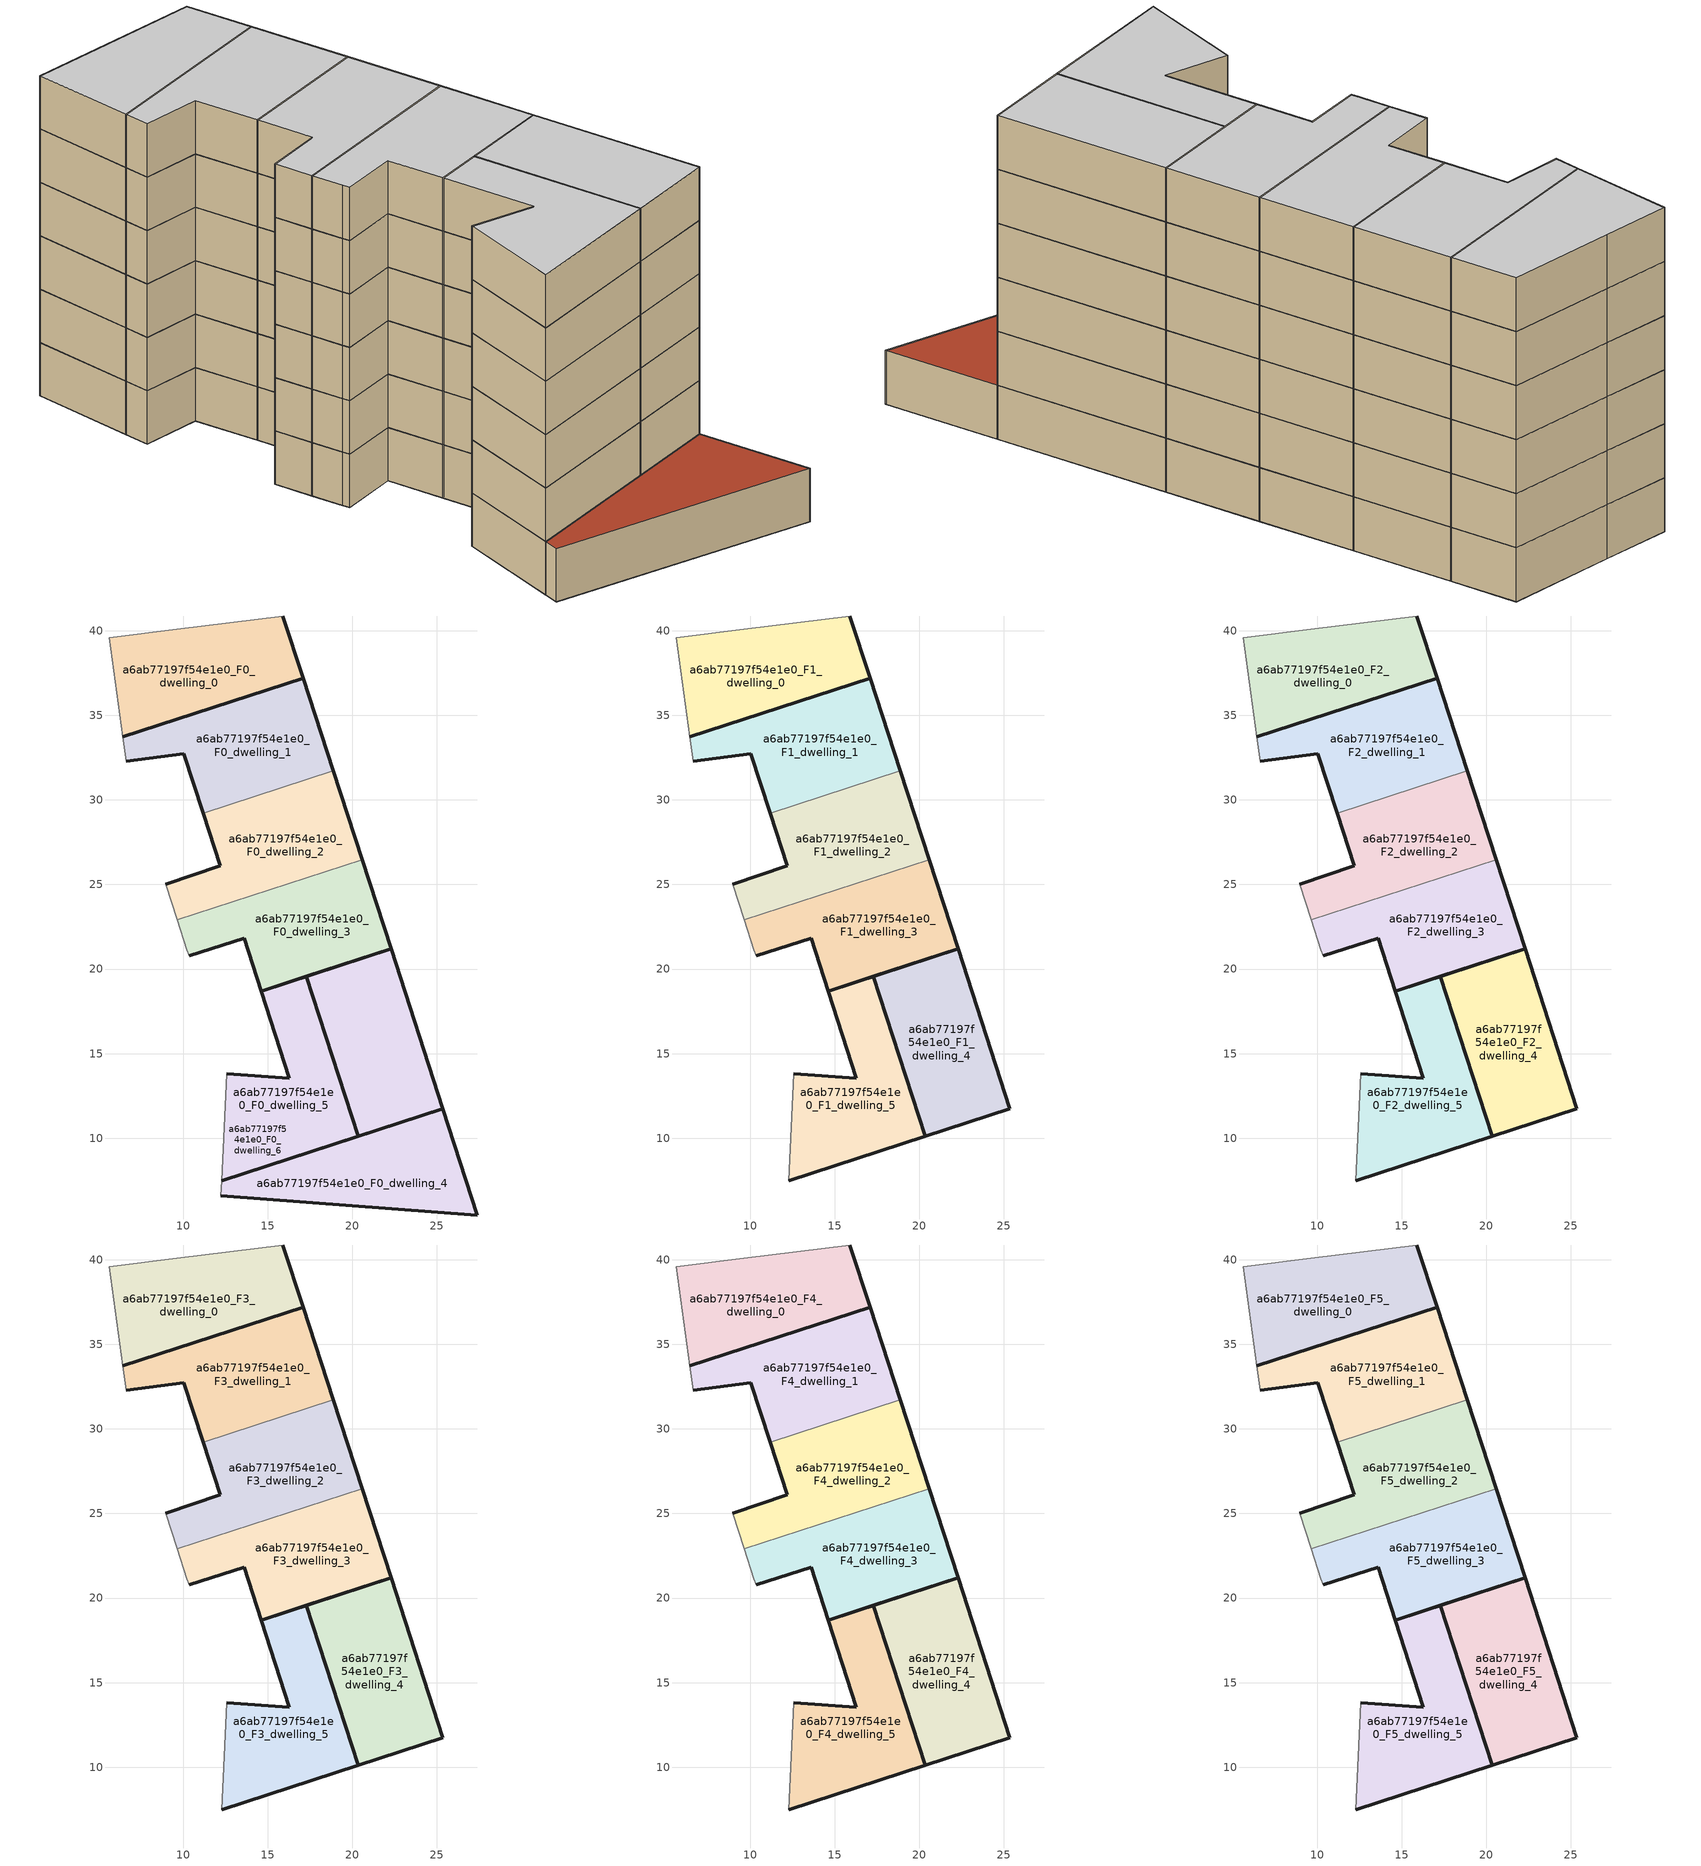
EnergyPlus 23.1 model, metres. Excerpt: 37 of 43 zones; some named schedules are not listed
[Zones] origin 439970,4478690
a6ab77197f54e1e0_F0_dwelling_0
 floor ground (EU_floor_Construction): 17.1,37.19 15.91,40.87 9.63,40.09 5.63,39.6 6.43,33.73 z0
 wall outside (EU_wall_Construction): 15.91,40.87 17.1,37.19 6.43,33.73 z0:3
 wall adiabatic (EU_wall_Construction): 6.43,33.73 5.63,39.6 9.63,40.09 15.91,40.87 z0:3
a6ab77197f54e1e0_F0_dwelling_1
 floor ground (EU_floor_Construction): 18.88,31.72 17.1,37.19 6.43,33.73 6.63,32.27 10.03,32.74 11.19,29.22 z0
 wall outside (EU_wall_Construction): 11.19,29.22 10.03,32.74 6.63,32.27 / 6.43,33.73 17.1,37.19 18.88,31.72 z0:3
 wall adiabatic (EU_wall_Construction): 6.63,32.27 6.43,33.73 z0:3
 wall to a6ab77197f54e1e0_F0_dwelling_2 (EU_wall_Construction): 18.88,31.72 11.19,29.22 z0:3
a6ab77197f54e1e0_F0_dwelling_2
 floor ground (EU_floor_Construction): 20.59,26.46 18.88,31.72 11.19,29.22 12.21,26.1 8.98,25.03 9.66,22.91 z0
 wall outside (EU_wall_Construction): 18.88,31.72 20.59,26.46 / 8.98,25.03 12.21,26.1 11.19,29.22 z0:3
 wall adiabatic (EU_wall_Construction): 9.66,22.91 8.98,25.03 z0:3
 wall to a6ab77197f54e1e0_F0_dwelling_3 (EU_wall_Construction): 20.59,26.46 9.66,22.91 z0:3
a6ab77197f54e1e0_F0_dwelling_3
 floor ground (EU_floor_Construction): 22.3,21.19 20.59,26.46 9.66,22.91 10.23,21.16 10.37,20.78 13.62,21.83 14.63,18.7 z0
 wall outside (EU_wall_Construction): 20.59,26.46 22.3,21.19 14.63,18.7 13.62,21.83 10.37,20.78 z0:3
 wall adiabatic (EU_wall_Construction): 10.37,20.78 10.23,21.16 9.66,22.91 z0:3
a6ab77197f54e1e0_F0_dwelling_4
 floor ground (EU_floor_Construction): 25.36,11.75 22.3,21.19 17.28,19.56 20.35,10.12 z0; 27.4,5.46 25.36,11.75 12.28,7.5 12.23,6.6 z0
 wall outside (EU_wall_Construction): 25.36,11.75 20.35,10.12 17.28,19.56 22.3,21.19 25.36,11.75 z0:3
 roof outside (EU_roof_Construction): 25.36,11.75 27.4,5.46 12.23,6.6 12.28,7.5 z3
a6ab77197f54e1e0_F0_dwelling_5
 floor ground (EU_floor_Construction): 27.4,5.46 25.36,11.75 12.28,7.5 12.23,6.6 z0; 20.35,10.12 17.28,19.56 14.63,18.7 16.29,13.55 12.59,13.82 12.28,7.5 z0
 wall outside (EU_wall_Construction): 12.59,13.82 16.29,13.55 14.63,18.7 17.28,19.56 20.35,10.12 12.28,7.5 z0:3
 wall adiabatic (EU_wall_Construction): 12.28,7.5 12.59,13.82 z0:3
 roof outside (EU_floor_Construction): 25.36,11.75 27.4,5.46 12.23,6.6 12.28,7.5 z3
a6ab77197f54e1e0_F0_dwelling_6
 floor ground (EU_floor_Construction): 25.36,11.75 22.3,21.19 17.28,19.56 20.35,10.12 z0; 27.4,5.46 25.36,11.75 12.28,7.5 12.23,6.6 z0; 20.35,10.12 17.28,19.56 14.63,18.7 16.29,13.55 12.59,13.82 12.28,7.5 z0
 wall outside (EU_wall_Construction): 12.28,7.5 25.36,11.75 27.4,5.46 12.23,6.6 z0:3
 wall adiabatic (EU_wall_Construction): 12.23,6.6 12.28,7.5 z0:3
 roof outside (EU_roof_Construction): 22.3,21.19 25.36,11.75 20.35,10.12 17.28,19.56 z3; 25.36,11.75 27.4,5.46 12.23,6.6 12.28,7.5 z3; 17.28,19.56 20.35,10.12 12.28,7.5 12.59,13.82 16.29,13.55 14.63,18.7 z3
a6ab77197f54e1e0_F1_dwelling_0
 floor to a6ab77197f54e1e0_F0_dwelling_0 (EU_floor_Construction): 17.1,37.19 15.91,40.87 9.63,40.09 5.63,39.6 6.43,33.73 z3
 wall outside (EU_wall_Construction): 15.91,40.87 17.1,37.19 6.43,33.73 z3:6
 wall adiabatic (EU_wall_Construction): 6.43,33.73 5.63,39.6 9.63,40.09 15.91,40.87 z3:6
a6ab77197f54e1e0_F1_dwelling_1
 floor to a6ab77197f54e1e0_F0_dwelling_1 (EU_floor_Construction): 18.88,31.72 17.1,37.19 6.43,33.73 6.63,32.27 10.03,32.74 11.19,29.22 z3
 wall outside (EU_wall_Construction): 11.19,29.22 10.03,32.74 6.63,32.27 / 6.43,33.73 17.1,37.19 18.88,31.72 z3:6
 wall adiabatic (EU_wall_Construction): 6.63,32.27 6.43,33.73 z3:6
 wall to a6ab77197f54e1e0_F1_dwelling_2 (EU_wall_Construction): 18.88,31.72 11.19,29.22 z3:6
a6ab77197f54e1e0_F1_dwelling_2
 floor to a6ab77197f54e1e0_F0_dwelling_2 (EU_floor_Construction): 20.59,26.46 18.88,31.72 11.19,29.22 12.21,26.1 8.98,25.03 9.66,22.91 z3
 wall outside (EU_wall_Construction): 18.88,31.72 20.59,26.46 / 8.98,25.03 12.21,26.1 11.19,29.22 z3:6
 wall adiabatic (EU_wall_Construction): 9.66,22.91 8.98,25.03 z3:6
 wall to a6ab77197f54e1e0_F1_dwelling_3 (EU_wall_Construction): 20.59,26.46 9.66,22.91 z3:6
a6ab77197f54e1e0_F1_dwelling_3
 floor to a6ab77197f54e1e0_F0_dwelling_3 (EU_floor_Construction): 22.3,21.19 20.59,26.46 9.66,22.91 10.23,21.16 10.37,20.78 13.62,21.83 14.63,18.7 z3
 wall outside (EU_wall_Construction): 20.59,26.46 22.3,21.19 14.63,18.7 13.62,21.83 10.37,20.78 z3:6
 wall adiabatic (EU_wall_Construction): 10.37,20.78 10.23,21.16 9.66,22.91 z3:6
a6ab77197f54e1e0_F1_dwelling_4
 floor to a6ab77197f54e1e0_F0_dwelling_4 (EU_floor_Construction): 25.36,11.75 22.3,21.19 17.28,19.56 20.35,10.12 z3
 wall outside (EU_wall_Construction): 25.36,11.75 20.35,10.12 17.28,19.56 22.3,21.19 25.36,11.75 z3:6
a6ab77197f54e1e0_F1_dwelling_5
 floor to a6ab77197f54e1e0_F0_dwelling_5 (EU_floor_Construction): 20.35,10.12 17.28,19.56 14.63,18.7 16.29,13.55 12.59,13.82 12.28,7.5 z3
 wall outside (EU_wall_Construction): 12.59,13.82 16.29,13.55 14.63,18.7 17.28,19.56 20.35,10.12 12.28,7.5 z3:6
 wall adiabatic (EU_wall_Construction): 12.28,7.5 12.59,13.82 z3:6
a6ab77197f54e1e0_F2_dwelling_0
 floor to a6ab77197f54e1e0_F1_dwelling_0 (EU_floor_Construction): 17.1,37.19 15.91,40.87 9.63,40.09 5.63,39.6 6.43,33.73 z6
 wall outside (EU_wall_Construction): 15.91,40.87 17.1,37.19 6.43,33.73 z6:9
 wall adiabatic (EU_wall_Construction): 6.43,33.73 5.63,39.6 9.63,40.09 15.91,40.87 z6:9
a6ab77197f54e1e0_F2_dwelling_1
 floor to a6ab77197f54e1e0_F1_dwelling_1 (EU_floor_Construction): 18.88,31.72 17.1,37.19 6.43,33.73 6.63,32.27 10.03,32.74 11.19,29.22 z6
 wall outside (EU_wall_Construction): 11.19,29.22 10.03,32.74 6.63,32.27 / 6.43,33.73 17.1,37.19 18.88,31.72 z6:9
 wall adiabatic (EU_wall_Construction): 6.63,32.27 6.43,33.73 z6:9
 wall to a6ab77197f54e1e0_F2_dwelling_2 (EU_wall_Construction): 18.88,31.72 11.19,29.22 z6:9
a6ab77197f54e1e0_F2_dwelling_2
 floor to a6ab77197f54e1e0_F1_dwelling_2 (EU_floor_Construction): 20.59,26.46 18.88,31.72 11.19,29.22 12.21,26.1 8.98,25.03 9.66,22.91 z6
 wall outside (EU_wall_Construction): 18.88,31.72 20.59,26.46 / 8.98,25.03 12.21,26.1 11.19,29.22 z6:9
 wall adiabatic (EU_wall_Construction): 9.66,22.91 8.98,25.03 z6:9
 wall to a6ab77197f54e1e0_F2_dwelling_3 (EU_wall_Construction): 20.59,26.46 9.66,22.91 z6:9
a6ab77197f54e1e0_F2_dwelling_3
 floor to a6ab77197f54e1e0_F1_dwelling_3 (EU_floor_Construction): 22.3,21.19 20.59,26.46 9.66,22.91 10.23,21.16 10.37,20.78 13.62,21.83 14.63,18.7 z6
 wall outside (EU_wall_Construction): 20.59,26.46 22.3,21.19 14.63,18.7 13.62,21.83 10.37,20.78 z6:9
 wall adiabatic (EU_wall_Construction): 10.37,20.78 10.23,21.16 9.66,22.91 z6:9
a6ab77197f54e1e0_F2_dwelling_4
 floor to a6ab77197f54e1e0_F1_dwelling_4 (EU_floor_Construction): 25.36,11.75 22.3,21.19 17.28,19.56 20.35,10.12 z6
 wall outside (EU_wall_Construction): 25.36,11.75 20.35,10.12 17.28,19.56 22.3,21.19 25.36,11.75 z6:9
a6ab77197f54e1e0_F2_dwelling_5
 floor to a6ab77197f54e1e0_F1_dwelling_5 (EU_floor_Construction): 20.35,10.12 17.28,19.56 14.63,18.7 16.29,13.55 12.59,13.82 12.28,7.5 z6
 wall outside (EU_wall_Construction): 12.59,13.82 16.29,13.55 14.63,18.7 17.28,19.56 20.35,10.12 12.28,7.5 z6:9
 wall adiabatic (EU_wall_Construction): 12.28,7.5 12.59,13.82 z6:9
a6ab77197f54e1e0_F3_dwelling_0
 floor to a6ab77197f54e1e0_F2_dwelling_0 (EU_floor_Construction): 17.1,37.19 15.91,40.87 9.63,40.09 5.63,39.6 6.43,33.73 z9
 wall outside (EU_wall_Construction): 15.91,40.87 17.1,37.19 6.43,33.73 z9:12
 wall adiabatic (EU_wall_Construction): 6.43,33.73 5.63,39.6 9.63,40.09 15.91,40.87 z9:12
a6ab77197f54e1e0_F3_dwelling_1
 floor to a6ab77197f54e1e0_F2_dwelling_1 (EU_floor_Construction): 18.88,31.72 17.1,37.19 6.43,33.73 6.63,32.27 10.03,32.74 11.19,29.22 z9
 wall outside (EU_wall_Construction): 11.19,29.22 10.03,32.74 6.63,32.27 / 6.43,33.73 17.1,37.19 18.88,31.72 z9:12
 wall adiabatic (EU_wall_Construction): 6.63,32.27 6.43,33.73 z9:12
 wall to a6ab77197f54e1e0_F3_dwelling_2 (EU_wall_Construction): 18.88,31.72 11.19,29.22 z9:12
a6ab77197f54e1e0_F3_dwelling_2
 floor to a6ab77197f54e1e0_F2_dwelling_2 (EU_floor_Construction): 20.59,26.46 18.88,31.72 11.19,29.22 12.21,26.1 8.98,25.03 9.66,22.91 z9
 wall outside (EU_wall_Construction): 18.88,31.72 20.59,26.46 / 8.98,25.03 12.21,26.1 11.19,29.22 z9:12
 wall adiabatic (EU_wall_Construction): 9.66,22.91 8.98,25.03 z9:12
 wall to a6ab77197f54e1e0_F3_dwelling_3 (EU_wall_Construction): 20.59,26.46 9.66,22.91 z9:12
a6ab77197f54e1e0_F3_dwelling_3
 floor to a6ab77197f54e1e0_F2_dwelling_3 (EU_floor_Construction): 22.3,21.19 20.59,26.46 9.66,22.91 10.23,21.16 10.37,20.78 13.62,21.83 14.63,18.7 z9
 wall outside (EU_wall_Construction): 20.59,26.46 22.3,21.19 14.63,18.7 13.62,21.83 10.37,20.78 z9:12
 wall adiabatic (EU_wall_Construction): 10.37,20.78 10.23,21.16 9.66,22.91 z9:12
a6ab77197f54e1e0_F3_dwelling_4
 floor to a6ab77197f54e1e0_F2_dwelling_4 (EU_floor_Construction): 25.36,11.75 22.3,21.19 17.28,19.56 20.35,10.12 z9
 wall outside (EU_wall_Construction): 25.36,11.75 20.35,10.12 17.28,19.56 22.3,21.19 25.36,11.75 z9:12
a6ab77197f54e1e0_F3_dwelling_5
 floor to a6ab77197f54e1e0_F2_dwelling_5 (EU_floor_Construction): 20.35,10.12 17.28,19.56 14.63,18.7 16.29,13.55 12.59,13.82 12.28,7.5 z9
 wall outside (EU_wall_Construction): 12.59,13.82 16.29,13.55 14.63,18.7 17.28,19.56 20.35,10.12 12.28,7.5 z9:12
 wall adiabatic (EU_wall_Construction): 12.28,7.5 12.59,13.82 z9:12
a6ab77197f54e1e0_F4_dwelling_0
 floor to a6ab77197f54e1e0_F3_dwelling_0 (EU_floor_Construction): 17.1,37.19 15.91,40.87 9.63,40.09 5.63,39.6 6.43,33.73 z12
 wall outside (EU_wall_Construction): 15.91,40.87 17.1,37.19 6.43,33.73 z12:15
 wall adiabatic (EU_wall_Construction): 6.43,33.73 5.63,39.6 9.63,40.09 15.91,40.87 z12:15
a6ab77197f54e1e0_F4_dwelling_1
 floor to a6ab77197f54e1e0_F3_dwelling_1 (EU_floor_Construction): 18.88,31.72 17.1,37.19 6.43,33.73 6.63,32.27 10.03,32.74 11.19,29.22 z12
 wall outside (EU_wall_Construction): 11.19,29.22 10.03,32.74 6.63,32.27 / 6.43,33.73 17.1,37.19 18.88,31.72 z12:15
 wall adiabatic (EU_wall_Construction): 6.63,32.27 6.43,33.73 z12:15
 wall to a6ab77197f54e1e0_F4_dwelling_2 (EU_wall_Construction): 18.88,31.72 11.19,29.22 z12:15
a6ab77197f54e1e0_F4_dwelling_2
 floor to a6ab77197f54e1e0_F3_dwelling_2 (EU_floor_Construction): 20.59,26.46 18.88,31.72 11.19,29.22 12.21,26.1 8.98,25.03 9.66,22.91 z12
 wall outside (EU_wall_Construction): 18.88,31.72 20.59,26.46 / 8.98,25.03 12.21,26.1 11.19,29.22 z12:15
 wall adiabatic (EU_wall_Construction): 9.66,22.91 8.98,25.03 z12:15
 wall to a6ab77197f54e1e0_F4_dwelling_3 (EU_wall_Construction): 20.59,26.46 9.66,22.91 z12:15
a6ab77197f54e1e0_F4_dwelling_3
 floor to a6ab77197f54e1e0_F3_dwelling_3 (EU_floor_Construction): 22.3,21.19 20.59,26.46 9.66,22.91 10.23,21.16 10.37,20.78 13.62,21.83 14.63,18.7 z12
 wall outside (EU_wall_Construction): 20.59,26.46 22.3,21.19 14.63,18.7 13.62,21.83 10.37,20.78 z12:15
 wall adiabatic (EU_wall_Construction): 10.37,20.78 10.23,21.16 9.66,22.91 z12:15
a6ab77197f54e1e0_F4_dwelling_4
 floor to a6ab77197f54e1e0_F3_dwelling_4 (EU_floor_Construction): 25.36,11.75 22.3,21.19 17.28,19.56 20.35,10.12 z12
 wall outside (EU_wall_Construction): 25.36,11.75 20.35,10.12 17.28,19.56 22.3,21.19 25.36,11.75 z12:15
a6ab77197f54e1e0_F4_dwelling_5
 floor to a6ab77197f54e1e0_F3_dwelling_5 (EU_floor_Construction): 20.35,10.12 17.28,19.56 14.63,18.7 16.29,13.55 12.59,13.82 12.28,7.5 z12
 wall outside (EU_wall_Construction): 12.59,13.82 16.29,13.55 14.63,18.7 17.28,19.56 20.35,10.12 12.28,7.5 z12:15
 wall adiabatic (EU_wall_Construction): 12.28,7.5 12.59,13.82 z12:15
a6ab77197f54e1e0_F5_dwelling_0
 floor to a6ab77197f54e1e0_F4_dwelling_0 (EU_floor_Construction): 17.1,37.19 15.91,40.87 9.63,40.09 5.63,39.6 6.43,33.73 z15
 wall outside (EU_wall_Construction): 15.91,40.87 17.1,37.19 6.43,33.73 z15:18
 wall adiabatic (EU_wall_Construction): 6.43,33.73 5.63,39.6 9.63,40.09 15.91,40.87 z15:18
 ceiling to a6ab77197f54e1e0_F6_dwelling_0 (EU_floor_Construction): 15.91,40.87 17.1,37.19 6.43,33.73 5.63,39.6 9.63,40.09 z18
a6ab77197f54e1e0_F5_dwelling_1
 floor to a6ab77197f54e1e0_F4_dwelling_1 (EU_floor_Construction): 18.88,31.72 17.1,37.19 6.43,33.73 6.63,32.27 10.03,32.74 11.19,29.22 z15
 wall outside (EU_wall_Construction): 11.19,29.22 10.03,32.74 6.63,32.27 / 6.43,33.73 17.1,37.19 18.88,31.72 z15:18
 wall adiabatic (EU_wall_Construction): 6.63,32.27 6.43,33.73 z15:18
 wall to a6ab77197f54e1e0_F5_dwelling_2 (EU_wall_Construction): 18.88,31.72 11.19,29.22 z15:18
 ceiling to a6ab77197f54e1e0_F6_dwelling_1 (EU_floor_Construction): 17.1,37.19 18.88,31.72 11.19,29.22 10.03,32.74 6.63,32.27 6.43,33.73 z18
a6ab77197f54e1e0_F5_dwelling_2
 floor to a6ab77197f54e1e0_F4_dwelling_2 (EU_floor_Construction): 20.59,26.46 18.88,31.72 11.19,29.22 12.21,26.1 8.98,25.03 9.66,22.91 z15
 wall outside (EU_wall_Construction): 18.88,31.72 20.59,26.46 / 8.98,25.03 12.21,26.1 11.19,29.22 z15:18
 wall adiabatic (EU_wall_Construction): 9.66,22.91 8.98,25.03 z15:18
 wall to a6ab77197f54e1e0_F5_dwelling_3 (EU_wall_Construction): 20.59,26.46 9.66,22.91 z15:18
 ceiling to a6ab77197f54e1e0_F6_dwelling_2 (EU_floor_Construction): 18.88,31.72 20.59,26.46 9.66,22.91 8.98,25.03 12.21,26.1 11.19,29.22 z18
a6ab77197f54e1e0_F5_dwelling_3
 floor to a6ab77197f54e1e0_F4_dwelling_3 (EU_floor_Construction): 22.3,21.19 20.59,26.46 9.66,22.91 10.23,21.16 10.37,20.78 13.62,21.83 14.63,18.7 z15
 wall outside (EU_wall_Construction): 20.59,26.46 22.3,21.19 14.63,18.7 13.62,21.83 10.37,20.78 z15:18
 wall adiabatic (EU_wall_Construction): 10.37,20.78 10.23,21.16 9.66,22.91 z15:18
 ceiling to a6ab77197f54e1e0_F6_dwelling_3 (EU_floor_Construction): 20.59,26.46 22.3,21.19 14.63,18.7 13.62,21.83 10.37,20.78 10.23,21.16 9.66,22.91 z18
a6ab77197f54e1e0_F5_dwelling_4
 floor to a6ab77197f54e1e0_F4_dwelling_4 (EU_floor_Construction): 25.36,11.75 22.3,21.19 17.28,19.56 20.35,10.12 z15
 wall outside (EU_wall_Construction): 25.36,11.75 20.35,10.12 17.28,19.56 22.3,21.19 25.36,11.75 z15:18
 ceiling to a6ab77197f54e1e0_F6_dwelling_4 (EU_floor_Construction): 22.3,21.19 25.36,11.75 20.35,10.12 17.28,19.56 z18
a6ab77197f54e1e0_F5_dwelling_5
 floor to a6ab77197f54e1e0_F4_dwelling_5 (EU_floor_Construction): 20.35,10.12 17.28,19.56 14.63,18.7 16.29,13.55 12.59,13.82 12.28,7.5 z15
 wall outside (EU_wall_Construction): 12.59,13.82 16.29,13.55 14.63,18.7 17.28,19.56 20.35,10.12 12.28,7.5 z15:18
 wall adiabatic (EU_wall_Construction): 12.28,7.5 12.59,13.82 z15:18
 ceiling to a6ab77197f54e1e0_F6_dwelling_5 (EU_floor_Construction): 17.28,19.56 20.35,10.12 12.28,7.5 12.59,13.82 16.29,13.55 14.63,18.7 z18
[Building]
EU S2 Campaign: North Axis=0; Terrain=City; Solar Distribution=FullExterior
[Site:Location]
Madrid: Latitude=40.5; Longitude=-3.5; Time Zone=1; Elevation=609
[SizingPeriod:WeatherFileDays]
AnnualSizingPeriod: Begin Month=1; Begin Day of Month=1; End Month=12; End Day of Month=31; Day of Week for Start Day=Monday; Use Weather File Daylight Saving Period=No; Use Weather File Rain and Snow Indicators=No
[MATERIAL]
EU_InternalMass_Material: Roughness=MediumRough; Thickness=0.1; Conductivity=1; Density=1800; Specific Heat=900; Thermal Absorptance=0.9; Solar Absorptance=0.7; Visible Absorptance=0.7
[MATERIAL:NOMASS] Roughness=MediumRough; Thermal Absorptance=0.9; Solar Absorptance=0.7; Visible Absorptance=0.7
Name | Thermal Resistance
EU_wall_NoMass | 0.459673
EU_roof_NoMass | 0.495815
EU_floor_NoMass | 0.788942
[CONSTRUCTION]
EU_wall_Construction: EU_wall_NoMass
EU_roof_Construction: EU_roof_NoMass
EU_floor_Construction: EU_floor_NoMass
EU_InternalMass_Construction: EU_InternalMass_Material
[ZONE] Type=1; Multiplier=1; Ceiling Height=autocalculate; Floor Area=autocalculate; Part of Total Floor Area=Yes
Name | Volume
a6ab77197f54e1e0_F0_dwelling_0; a6ab77197f54e1e0_F1_dwelling_0; a6ab77197f54e1e0_F2_dwelling_0; a6ab77197f54e1e0_F3_dwelling_0; a6ab77197f54e1e0_F4_dwelling_0; a6ab77197f54e1e0_F5_dwelling_0 | 156.963
a6ab77197f54e1e0_F0_dwelling_1 | 156.978
a6ab77197f54e1e0_F1_dwelling_1; a6ab77197f54e1e0_F2_dwelling_1; a6ab77197f54e1e0_F3_dwelling_1; a6ab77197f54e1e0_F4_dwelling_1; a6ab77197f54e1e0_F5_dwelling_1 | 156.979
a6ab77197f54e1e0_F0_dwelling_2 | 156.951
a6ab77197f54e1e0_F1_dwelling_2; a6ab77197f54e1e0_F2_dwelling_2; a6ab77197f54e1e0_F3_dwelling_2; a6ab77197f54e1e0_F4_dwelling_2; a6ab77197f54e1e0_F5_dwelling_2 | 156.952
a6ab77197f54e1e0_F0_dwelling_3 | 156.969
a6ab77197f54e1e0_F1_dwelling_3; a6ab77197f54e1e0_F2_dwelling_3; a6ab77197f54e1e0_F3_dwelling_3; a6ab77197f54e1e0_F4_dwelling_3; a6ab77197f54e1e0_F5_dwelling_3; a6ab77197f54e1e0_F2_dwelling_4; a6ab77197f54e1e0_F3_dwelling_4; a6ab77197f54e1e0_F4_dwelling_4; a6ab77197f54e1e0_F5_dwelling_4 | 156.968
a6ab77197f54e1e0_F0_dwelling_4 | 313.939
a6ab77197f54e1e0_F1_dwelling_4 | 156.965
a6ab77197f54e1e0_F0_dwelling_5 | 313.96
a6ab77197f54e1e0_F1_dwelling_5 | 156.985
a6ab77197f54e1e0_F2_dwelling_5; a6ab77197f54e1e0_F3_dwelling_5; a6ab77197f54e1e0_F4_dwelling_5; a6ab77197f54e1e0_F5_dwelling_5 | 156.99
a6ab77197f54e1e0_F0_dwelling_6 | 470.924
[INTERNALMASS] Construction=EU_InternalMass_Construction
Name | Zone or ZoneList | Surface Area
a6ab77197f54e1e0_F0_dwelling_0_EU_InternalMass | a6ab77197f54e1e0_F0_dwelling_0 | 52.3208
a6ab77197f54e1e0_F0_dwelling_1_EU_InternalMass | a6ab77197f54e1e0_F0_dwelling_1 | 52.3261
a6ab77197f54e1e0_F0_dwelling_2_EU_InternalMass | a6ab77197f54e1e0_F0_dwelling_2 | 52.3172
a6ab77197f54e1e0_F0_dwelling_3_EU_InternalMass | a6ab77197f54e1e0_F0_dwelling_3 | 52.3228
a6ab77197f54e1e0_F0_dwelling_4_EU_InternalMass | a6ab77197f54e1e0_F0_dwelling_4 | 52.3222
a6ab77197f54e1e0_F0_dwelling_5_EU_InternalMass | a6ab77197f54e1e0_F0_dwelling_5 | 52.329
a6ab77197f54e1e0_F0_dwelling_6_EU_InternalMass | a6ab77197f54e1e0_F0_dwelling_6 | 52.3247
a6ab77197f54e1e0_F1_dwelling_0_EU_InternalMass | a6ab77197f54e1e0_F1_dwelling_0 | 61.0415
a6ab77197f54e1e0_F1_dwelling_1_EU_InternalMass | a6ab77197f54e1e0_F1_dwelling_1 | 61.0413
a6ab77197f54e1e0_F1_dwelling_2_EU_InternalMass | a6ab77197f54e1e0_F1_dwelling_2 | 61.039
a6ab77197f54e1e0_F1_dwelling_3_EU_InternalMass | a6ab77197f54e1e0_F1_dwelling_3 | 61.0459
a6ab77197f54e1e0_F1_dwelling_4_EU_InternalMass | a6ab77197f54e1e0_F1_dwelling_4 | 61.0426
a6ab77197f54e1e0_F1_dwelling_5_EU_InternalMass | a6ab77197f54e1e0_F1_dwelling_5 | 61.0461
a6ab77197f54e1e0_F2_dwelling_0_EU_InternalMass | a6ab77197f54e1e0_F2_dwelling_0 | 61.0415
a6ab77197f54e1e0_F2_dwelling_1_EU_InternalMass | a6ab77197f54e1e0_F2_dwelling_1 | 61.0413
a6ab77197f54e1e0_F2_dwelling_2_EU_InternalMass | a6ab77197f54e1e0_F2_dwelling_2 | 61.039
a6ab77197f54e1e0_F2_dwelling_3_EU_InternalMass | a6ab77197f54e1e0_F2_dwelling_3 | 61.0459
a6ab77197f54e1e0_F2_dwelling_4_EU_InternalMass | a6ab77197f54e1e0_F2_dwelling_4 | 61.0426
a6ab77197f54e1e0_F2_dwelling_5_EU_InternalMass | a6ab77197f54e1e0_F2_dwelling_5 | 61.0461
a6ab77197f54e1e0_F3_dwelling_0_EU_InternalMass | a6ab77197f54e1e0_F3_dwelling_0 | 61.0415
a6ab77197f54e1e0_F3_dwelling_1_EU_InternalMass | a6ab77197f54e1e0_F3_dwelling_1 | 61.0413
a6ab77197f54e1e0_F3_dwelling_2_EU_InternalMass | a6ab77197f54e1e0_F3_dwelling_2 | 61.039
a6ab77197f54e1e0_F3_dwelling_3_EU_InternalMass | a6ab77197f54e1e0_F3_dwelling_3 | 61.0459
a6ab77197f54e1e0_F3_dwelling_4_EU_InternalMass | a6ab77197f54e1e0_F3_dwelling_4 | 61.0426
a6ab77197f54e1e0_F3_dwelling_5_EU_InternalMass | a6ab77197f54e1e0_F3_dwelling_5 | 61.0461
a6ab77197f54e1e0_F4_dwelling_0_EU_InternalMass | a6ab77197f54e1e0_F4_dwelling_0 | 61.0415
a6ab77197f54e1e0_F4_dwelling_1_EU_InternalMass | a6ab77197f54e1e0_F4_dwelling_1 | 61.0413
a6ab77197f54e1e0_F4_dwelling_2_EU_InternalMass | a6ab77197f54e1e0_F4_dwelling_2 | 61.039
a6ab77197f54e1e0_F4_dwelling_3_EU_InternalMass | a6ab77197f54e1e0_F4_dwelling_3 | 61.0459
a6ab77197f54e1e0_F4_dwelling_4_EU_InternalMass | a6ab77197f54e1e0_F4_dwelling_4 | 61.0426
a6ab77197f54e1e0_F4_dwelling_5_EU_InternalMass | a6ab77197f54e1e0_F4_dwelling_5 | 61.0461
a6ab77197f54e1e0_F5_dwelling_0_EU_InternalMass | a6ab77197f54e1e0_F5_dwelling_0 | 61.0415
a6ab77197f54e1e0_F5_dwelling_1_EU_InternalMass | a6ab77197f54e1e0_F5_dwelling_1 | 61.0413
a6ab77197f54e1e0_F5_dwelling_2_EU_InternalMass | a6ab77197f54e1e0_F5_dwelling_2 | 61.039
a6ab77197f54e1e0_F5_dwelling_3_EU_InternalMass | a6ab77197f54e1e0_F5_dwelling_3 | 61.0459
a6ab77197f54e1e0_F5_dwelling_4_EU_InternalMass | a6ab77197f54e1e0_F5_dwelling_4 | 61.0426
a6ab77197f54e1e0_F5_dwelling_5_EU_InternalMass | a6ab77197f54e1e0_F5_dwelling_5 | 61.0461
[OTHEREQUIPMENT] Fuel Type=Electricity; Design Level Calculation Method=Watts/Area; Power per Zone Floor Area=1; Fraction Latent=0; Fraction Radiant=0; Fraction Lost=0; Carbon Dioxide Generation Rate=0; EndUse Subcategory=EU_Step8_InternalGains
Name | Zone or ZoneList or Space or SpaceList | Schedule
EU_Step8_InternalGain_a6ab77197f54e1e0_F0_dwelling_0_f000 | a6ab77197f54e1e0_F0_dwelling_0 | EU_Step8_GainSchedule_a6ab77197f54e1e0_F0_dwelling_0_f000
EU_Step8_InternalGain_a6ab77197f54e1e0_F0_dwelling_1_f000 | a6ab77197f54e1e0_F0_dwelling_1 | EU_Step8_GainSchedule_a6ab77197f54e1e0_F0_dwelling_1_f000
EU_Step8_InternalGain_a6ab77197f54e1e0_F0_dwelling_2_f000 | a6ab77197f54e1e0_F0_dwelling_2 | EU_Step8_GainSchedule_a6ab77197f54e1e0_F0_dwelling_2_f000
EU_Step8_InternalGain_a6ab77197f54e1e0_F0_dwelling_3_f000 | a6ab77197f54e1e0_F0_dwelling_3 | EU_Step8_GainSchedule_a6ab77197f54e1e0_F0_dwelling_3_f000
EU_Step8_InternalGain_a6ab77197f54e1e0_F0_dwelling_4_f000 | a6ab77197f54e1e0_F0_dwelling_4 | EU_Step8_GainSchedule_a6ab77197f54e1e0_F0_dwelling_4_f000
EU_Step8_InternalGain_a6ab77197f54e1e0_F0_dwelling_5_f000 | a6ab77197f54e1e0_F0_dwelling_5 | EU_Step8_GainSchedule_a6ab77197f54e1e0_F0_dwelling_5_f000
EU_Step8_InternalGain_a6ab77197f54e1e0_F0_dwelling_6_f000 | a6ab77197f54e1e0_F0_dwelling_6 | EU_Step8_GainSchedule_a6ab77197f54e1e0_F0_dwelling_6_f000
EU_Step8_InternalGain_a6ab77197f54e1e0_F1_dwelling_0_f000 | a6ab77197f54e1e0_F1_dwelling_0 | EU_Step8_GainSchedule_a6ab77197f54e1e0_F1_dwelling_0_f000
EU_Step8_InternalGain_a6ab77197f54e1e0_F1_dwelling_1_f000 | a6ab77197f54e1e0_F1_dwelling_1 | EU_Step8_GainSchedule_a6ab77197f54e1e0_F1_dwelling_1_f000
EU_Step8_InternalGain_a6ab77197f54e1e0_F1_dwelling_2_f000 | a6ab77197f54e1e0_F1_dwelling_2 | EU_Step8_GainSchedule_a6ab77197f54e1e0_F1_dwelling_2_f000
EU_Step8_InternalGain_a6ab77197f54e1e0_F1_dwelling_3_f000 | a6ab77197f54e1e0_F1_dwelling_3 | EU_Step8_GainSchedule_a6ab77197f54e1e0_F1_dwelling_3_f000
EU_Step8_InternalGain_a6ab77197f54e1e0_F1_dwelling_4_f000 | a6ab77197f54e1e0_F1_dwelling_4 | EU_Step8_GainSchedule_a6ab77197f54e1e0_F1_dwelling_4_f000
EU_Step8_InternalGain_a6ab77197f54e1e0_F1_dwelling_5_f000 | a6ab77197f54e1e0_F1_dwelling_5 | EU_Step8_GainSchedule_a6ab77197f54e1e0_F1_dwelling_5_f000
EU_Step8_InternalGain_a6ab77197f54e1e0_F2_dwelling_0_f000 | a6ab77197f54e1e0_F2_dwelling_0 | EU_Step8_GainSchedule_a6ab77197f54e1e0_F2_dwelling_0_f000
EU_Step8_InternalGain_a6ab77197f54e1e0_F2_dwelling_1_f000 | a6ab77197f54e1e0_F2_dwelling_1 | EU_Step8_GainSchedule_a6ab77197f54e1e0_F2_dwelling_1_f000
EU_Step8_InternalGain_a6ab77197f54e1e0_F2_dwelling_2_f000 | a6ab77197f54e1e0_F2_dwelling_2 | EU_Step8_GainSchedule_a6ab77197f54e1e0_F2_dwelling_2_f000
EU_Step8_InternalGain_a6ab77197f54e1e0_F2_dwelling_3_f000 | a6ab77197f54e1e0_F2_dwelling_3 | EU_Step8_GainSchedule_a6ab77197f54e1e0_F2_dwelling_3_f000
EU_Step8_InternalGain_a6ab77197f54e1e0_F2_dwelling_4_f000 | a6ab77197f54e1e0_F2_dwelling_4 | EU_Step8_GainSchedule_a6ab77197f54e1e0_F2_dwelling_4_f000
EU_Step8_InternalGain_a6ab77197f54e1e0_F2_dwelling_5_f000 | a6ab77197f54e1e0_F2_dwelling_5 | EU_Step8_GainSchedule_a6ab77197f54e1e0_F2_dwelling_5_f000
EU_Step8_InternalGain_a6ab77197f54e1e0_F3_dwelling_0_f000 | a6ab77197f54e1e0_F3_dwelling_0 | EU_Step8_GainSchedule_a6ab77197f54e1e0_F3_dwelling_0_f000
EU_Step8_InternalGain_a6ab77197f54e1e0_F3_dwelling_1_f000 | a6ab77197f54e1e0_F3_dwelling_1 | EU_Step8_GainSchedule_a6ab77197f54e1e0_F3_dwelling_1_f000
EU_Step8_InternalGain_a6ab77197f54e1e0_F3_dwelling_2_f000 | a6ab77197f54e1e0_F3_dwelling_2 | EU_Step8_GainSchedule_a6ab77197f54e1e0_F3_dwelling_2_f000
EU_Step8_InternalGain_a6ab77197f54e1e0_F3_dwelling_3_f000 | a6ab77197f54e1e0_F3_dwelling_3 | EU_Step8_GainSchedule_a6ab77197f54e1e0_F3_dwelling_3_f000
EU_Step8_InternalGain_a6ab77197f54e1e0_F3_dwelling_4_f000 | a6ab77197f54e1e0_F3_dwelling_4 | EU_Step8_GainSchedule_a6ab77197f54e1e0_F3_dwelling_4_f000
EU_Step8_InternalGain_a6ab77197f54e1e0_F3_dwelling_5_f000 | a6ab77197f54e1e0_F3_dwelling_5 | EU_Step8_GainSchedule_a6ab77197f54e1e0_F3_dwelling_5_f000
EU_Step8_InternalGain_a6ab77197f54e1e0_F4_dwelling_0_f000 | a6ab77197f54e1e0_F4_dwelling_0 | EU_Step8_GainSchedule_a6ab77197f54e1e0_F4_dwelling_0_f000
EU_Step8_InternalGain_a6ab77197f54e1e0_F4_dwelling_1_f000 | a6ab77197f54e1e0_F4_dwelling_1 | EU_Step8_GainSchedule_a6ab77197f54e1e0_F4_dwelling_1_f000
EU_Step8_InternalGain_a6ab77197f54e1e0_F4_dwelling_2_f000 | a6ab77197f54e1e0_F4_dwelling_2 | EU_Step8_GainSchedule_a6ab77197f54e1e0_F4_dwelling_2_f000
EU_Step8_InternalGain_a6ab77197f54e1e0_F4_dwelling_3_f000 | a6ab77197f54e1e0_F4_dwelling_3 | EU_Step8_GainSchedule_a6ab77197f54e1e0_F4_dwelling_3_f000
EU_Step8_InternalGain_a6ab77197f54e1e0_F4_dwelling_4_f000 | a6ab77197f54e1e0_F4_dwelling_4 | EU_Step8_GainSchedule_a6ab77197f54e1e0_F4_dwelling_4_f000
EU_Step8_InternalGain_a6ab77197f54e1e0_F4_dwelling_5_f000 | a6ab77197f54e1e0_F4_dwelling_5 | EU_Step8_GainSchedule_a6ab77197f54e1e0_F4_dwelling_5_f000
EU_Step8_InternalGain_a6ab77197f54e1e0_F5_dwelling_0_f000 | a6ab77197f54e1e0_F5_dwelling_0 | EU_Step8_GainSchedule_a6ab77197f54e1e0_F5_dwelling_0_f000
EU_Step8_InternalGain_a6ab77197f54e1e0_F5_dwelling_1_f000 | a6ab77197f54e1e0_F5_dwelling_1 | EU_Step8_GainSchedule_a6ab77197f54e1e0_F5_dwelling_1_f000
EU_Step8_InternalGain_a6ab77197f54e1e0_F5_dwelling_2_f000 | a6ab77197f54e1e0_F5_dwelling_2 | EU_Step8_GainSchedule_a6ab77197f54e1e0_F5_dwelling_2_f000
EU_Step8_InternalGain_a6ab77197f54e1e0_F5_dwelling_3_f000 | a6ab77197f54e1e0_F5_dwelling_3 | EU_Step8_GainSchedule_a6ab77197f54e1e0_F5_dwelling_3_f000
EU_Step8_InternalGain_a6ab77197f54e1e0_F5_dwelling_4_f000 | a6ab77197f54e1e0_F5_dwelling_4 | EU_Step8_GainSchedule_a6ab77197f54e1e0_F5_dwelling_4_f000
EU_Step8_InternalGain_a6ab77197f54e1e0_F5_dwelling_5_f000 | a6ab77197f54e1e0_F5_dwelling_5 | EU_Step8_GainSchedule_a6ab77197f54e1e0_F5_dwelling_5_f000
[ZONEVENTILATION:DESIGNFLOWRATE] Schedule=EU_AlwaysOn; Design Flow Rate Calculation Method=AirChanges/Hour; Air Changes per Hour=0.719161; Ventilation Type=Natural; Fan Pressure Rise=0; Fan Total Efficiency=1; Constant Term Coefficient=1; Temperature Term Coefficient=0; Velocity Term Coefficient=0; Velocity Squared Term Coefficient=0; Minimum Indoor Temperature=-100; Maximum Indoor Temperature=100; Delta Temperature=-100; Minimum Outdoor Temperature=-100; Maximum Outdoor Temperature=100; Maximum Wind Speed=40
Name | Zone or ZoneList or Space or SpaceList
EU_ConstantAir_a6ab77197f54e1e0_F0_dwelling_0 | a6ab77197f54e1e0_F0_dwelling_0
EU_ConstantAir_a6ab77197f54e1e0_F0_dwelling_1 | a6ab77197f54e1e0_F0_dwelling_1
EU_ConstantAir_a6ab77197f54e1e0_F0_dwelling_2 | a6ab77197f54e1e0_F0_dwelling_2
EU_ConstantAir_a6ab77197f54e1e0_F0_dwelling_3 | a6ab77197f54e1e0_F0_dwelling_3
EU_ConstantAir_a6ab77197f54e1e0_F0_dwelling_4 | a6ab77197f54e1e0_F0_dwelling_4
EU_ConstantAir_a6ab77197f54e1e0_F0_dwelling_5 | a6ab77197f54e1e0_F0_dwelling_5
EU_ConstantAir_a6ab77197f54e1e0_F0_dwelling_6 | a6ab77197f54e1e0_F0_dwelling_6
EU_ConstantAir_a6ab77197f54e1e0_F1_dwelling_0 | a6ab77197f54e1e0_F1_dwelling_0
EU_ConstantAir_a6ab77197f54e1e0_F1_dwelling_1 | a6ab77197f54e1e0_F1_dwelling_1
EU_ConstantAir_a6ab77197f54e1e0_F1_dwelling_2 | a6ab77197f54e1e0_F1_dwelling_2
EU_ConstantAir_a6ab77197f54e1e0_F1_dwelling_3 | a6ab77197f54e1e0_F1_dwelling_3
EU_ConstantAir_a6ab77197f54e1e0_F1_dwelling_4 | a6ab77197f54e1e0_F1_dwelling_4
EU_ConstantAir_a6ab77197f54e1e0_F1_dwelling_5 | a6ab77197f54e1e0_F1_dwelling_5
EU_ConstantAir_a6ab77197f54e1e0_F2_dwelling_0 | a6ab77197f54e1e0_F2_dwelling_0
EU_ConstantAir_a6ab77197f54e1e0_F2_dwelling_1 | a6ab77197f54e1e0_F2_dwelling_1
EU_ConstantAir_a6ab77197f54e1e0_F2_dwelling_2 | a6ab77197f54e1e0_F2_dwelling_2
EU_ConstantAir_a6ab77197f54e1e0_F2_dwelling_3 | a6ab77197f54e1e0_F2_dwelling_3
EU_ConstantAir_a6ab77197f54e1e0_F2_dwelling_4 | a6ab77197f54e1e0_F2_dwelling_4
EU_ConstantAir_a6ab77197f54e1e0_F2_dwelling_5 | a6ab77197f54e1e0_F2_dwelling_5
EU_ConstantAir_a6ab77197f54e1e0_F3_dwelling_0 | a6ab77197f54e1e0_F3_dwelling_0
EU_ConstantAir_a6ab77197f54e1e0_F3_dwelling_1 | a6ab77197f54e1e0_F3_dwelling_1
EU_ConstantAir_a6ab77197f54e1e0_F3_dwelling_2 | a6ab77197f54e1e0_F3_dwelling_2
EU_ConstantAir_a6ab77197f54e1e0_F3_dwelling_3 | a6ab77197f54e1e0_F3_dwelling_3
EU_ConstantAir_a6ab77197f54e1e0_F3_dwelling_4 | a6ab77197f54e1e0_F3_dwelling_4
EU_ConstantAir_a6ab77197f54e1e0_F3_dwelling_5 | a6ab77197f54e1e0_F3_dwelling_5
EU_ConstantAir_a6ab77197f54e1e0_F4_dwelling_0 | a6ab77197f54e1e0_F4_dwelling_0
EU_ConstantAir_a6ab77197f54e1e0_F4_dwelling_1 | a6ab77197f54e1e0_F4_dwelling_1
EU_ConstantAir_a6ab77197f54e1e0_F4_dwelling_2 | a6ab77197f54e1e0_F4_dwelling_2
EU_ConstantAir_a6ab77197f54e1e0_F4_dwelling_3 | a6ab77197f54e1e0_F4_dwelling_3
EU_ConstantAir_a6ab77197f54e1e0_F4_dwelling_4 | a6ab77197f54e1e0_F4_dwelling_4
EU_ConstantAir_a6ab77197f54e1e0_F4_dwelling_5 | a6ab77197f54e1e0_F4_dwelling_5
EU_ConstantAir_a6ab77197f54e1e0_F5_dwelling_0 | a6ab77197f54e1e0_F5_dwelling_0
EU_ConstantAir_a6ab77197f54e1e0_F5_dwelling_1 | a6ab77197f54e1e0_F5_dwelling_1
EU_ConstantAir_a6ab77197f54e1e0_F5_dwelling_2 | a6ab77197f54e1e0_F5_dwelling_2
EU_ConstantAir_a6ab77197f54e1e0_F5_dwelling_3 | a6ab77197f54e1e0_F5_dwelling_3
EU_ConstantAir_a6ab77197f54e1e0_F5_dwelling_4 | a6ab77197f54e1e0_F5_dwelling_4
EU_ConstantAir_a6ab77197f54e1e0_F5_dwelling_5 | a6ab77197f54e1e0_F5_dwelling_5
[HVACTEMPLATE:ZONE:IDEALLOADSAIRSYSTEM] System Availability Schedule=EU_AlwaysOn; Maximum Heating Supply Air Temperature=50; Minimum Cooling Supply Air Temperature=13; Maximum Heating Supply Air Humidity Ratio=0.0156; Minimum Cooling Supply Air Humidity Ratio=0.0077; Heating Limit=NoLimit; Cooling Limit=NoLimit; Heating Availability Schedule=EU_AlwaysOn; Cooling Availability Schedule=EU_CoolingOff; Dehumidification Control Type=ConstantSensibleHeatRatio; Cooling Sensible Heat Ratio=0.7; Dehumidification Setpoint=60; Humidification Control Type=None; Humidification Setpoint=30; Outdoor Air Method=None; Outdoor Air Flow Rate per Person=0.00944; Outdoor Air Flow Rate per Zone Floor Area=0; Outdoor Air Flow Rate per Zone=0; Demand Controlled Ventilation Type=None; Outdoor Air Economizer Type=NoEconomizer; Heat Recovery Type=None; Sensible Heat Recovery Effectiveness=0.7; Latent Heat Recovery Effectiveness=0.65
Name | Template Thermostat
a6ab77197f54e1e0_F0_dwelling_0 | EU_HeatOnly_a6ab77197f54e1e0_F0_dwelling_0
a6ab77197f54e1e0_F0_dwelling_1 | EU_HeatOnly_a6ab77197f54e1e0_F0_dwelling_1
a6ab77197f54e1e0_F0_dwelling_2 | EU_HeatOnly_a6ab77197f54e1e0_F0_dwelling_2
a6ab77197f54e1e0_F0_dwelling_3 | EU_HeatOnly_a6ab77197f54e1e0_F0_dwelling_3
a6ab77197f54e1e0_F0_dwelling_4 | EU_HeatOnly_a6ab77197f54e1e0_F0_dwelling_4
a6ab77197f54e1e0_F0_dwelling_5 | EU_HeatOnly_a6ab77197f54e1e0_F0_dwelling_5
a6ab77197f54e1e0_F0_dwelling_6 | EU_HeatOnly_a6ab77197f54e1e0_F0_dwelling_6
a6ab77197f54e1e0_F1_dwelling_0 | EU_HeatOnly_a6ab77197f54e1e0_F1_dwelling_0
a6ab77197f54e1e0_F1_dwelling_1 | EU_HeatOnly_a6ab77197f54e1e0_F1_dwelling_1
a6ab77197f54e1e0_F1_dwelling_2 | EU_HeatOnly_a6ab77197f54e1e0_F1_dwelling_2
a6ab77197f54e1e0_F1_dwelling_3 | EU_HeatOnly_a6ab77197f54e1e0_F1_dwelling_3
a6ab77197f54e1e0_F1_dwelling_4 | EU_HeatOnly_a6ab77197f54e1e0_F1_dwelling_4
a6ab77197f54e1e0_F1_dwelling_5 | EU_HeatOnly_a6ab77197f54e1e0_F1_dwelling_5
a6ab77197f54e1e0_F2_dwelling_0 | EU_HeatOnly_a6ab77197f54e1e0_F2_dwelling_0
a6ab77197f54e1e0_F2_dwelling_1 | EU_HeatOnly_a6ab77197f54e1e0_F2_dwelling_1
a6ab77197f54e1e0_F2_dwelling_2 | EU_HeatOnly_a6ab77197f54e1e0_F2_dwelling_2
a6ab77197f54e1e0_F2_dwelling_3 | EU_HeatOnly_a6ab77197f54e1e0_F2_dwelling_3
a6ab77197f54e1e0_F2_dwelling_4 | EU_HeatOnly_a6ab77197f54e1e0_F2_dwelling_4
a6ab77197f54e1e0_F2_dwelling_5 | EU_HeatOnly_a6ab77197f54e1e0_F2_dwelling_5
a6ab77197f54e1e0_F3_dwelling_0 | EU_HeatOnly_a6ab77197f54e1e0_F3_dwelling_0
a6ab77197f54e1e0_F3_dwelling_1 | EU_HeatOnly_a6ab77197f54e1e0_F3_dwelling_1
a6ab77197f54e1e0_F3_dwelling_2 | EU_HeatOnly_a6ab77197f54e1e0_F3_dwelling_2
a6ab77197f54e1e0_F3_dwelling_3 | EU_HeatOnly_a6ab77197f54e1e0_F3_dwelling_3
a6ab77197f54e1e0_F3_dwelling_4 | EU_HeatOnly_a6ab77197f54e1e0_F3_dwelling_4
a6ab77197f54e1e0_F3_dwelling_5 | EU_HeatOnly_a6ab77197f54e1e0_F3_dwelling_5
a6ab77197f54e1e0_F4_dwelling_0 | EU_HeatOnly_a6ab77197f54e1e0_F4_dwelling_0
a6ab77197f54e1e0_F4_dwelling_1 | EU_HeatOnly_a6ab77197f54e1e0_F4_dwelling_1
a6ab77197f54e1e0_F4_dwelling_2 | EU_HeatOnly_a6ab77197f54e1e0_F4_dwelling_2
a6ab77197f54e1e0_F4_dwelling_3 | EU_HeatOnly_a6ab77197f54e1e0_F4_dwelling_3
a6ab77197f54e1e0_F4_dwelling_4 | EU_HeatOnly_a6ab77197f54e1e0_F4_dwelling_4
a6ab77197f54e1e0_F4_dwelling_5 | EU_HeatOnly_a6ab77197f54e1e0_F4_dwelling_5
a6ab77197f54e1e0_F5_dwelling_0 | EU_HeatOnly_a6ab77197f54e1e0_F5_dwelling_0
a6ab77197f54e1e0_F5_dwelling_1 | EU_HeatOnly_a6ab77197f54e1e0_F5_dwelling_1
a6ab77197f54e1e0_F5_dwelling_2 | EU_HeatOnly_a6ab77197f54e1e0_F5_dwelling_2
a6ab77197f54e1e0_F5_dwelling_3 | EU_HeatOnly_a6ab77197f54e1e0_F5_dwelling_3
a6ab77197f54e1e0_F5_dwelling_4 | EU_HeatOnly_a6ab77197f54e1e0_F5_dwelling_4
a6ab77197f54e1e0_F5_dwelling_5 | EU_HeatOnly_a6ab77197f54e1e0_F5_dwelling_5
[SIZING:ZONE] Zone Cooling Design Supply Air Temperature Input Method=SupplyAirTemperature; Zone Cooling Design Supply Air Temperature=13; Zone Heating Design Supply Air Temperature Input Method=SupplyAirTemperature; Zone Heating Design Supply Air Temperature=50; Zone Cooling Design Supply Air Humidity Ratio=0.008; Zone Heating Design Supply Air Humidity Ratio=0.008; Cooling Design Air Flow Method=DesignDay; Cooling Design Air Flow Rate=0; Cooling Minimum Air Flow per Zone Floor Area=0.000762; Cooling Minimum Air Flow=0; Cooling Minimum Air Flow Fraction=0.2; Heating Design Air Flow Method=DesignDay; Heating Design Air Flow Rate=0; Heating Maximum Air Flow per Zone Floor Area=0.002032; Heating Maximum Air Flow=0.141576; Heating Maximum Air Flow Fraction=0.3; Account for Dedicated Outdoor Air System=No; Dedicated Outdoor Air System Control Strategy=NeutralSupplyAir; Dedicated Outdoor Air Low Setpoint Temperature for Design=autosize; Dedicated Outdoor Air High Setpoint Temperature for Design=autosize; Zone Load Sizing Method=Sensible Load Only No Latent Load; Zone Latent Cooling Design Supply Air Humidity Ratio Input Method=HumidityRatioDifference; Zone Cooling Design Supply Air Humidity Ratio Difference=0.005; Zone Latent Heating Design Supply Air Humidity Ratio Input Method=HumidityRatioDifference; Zone Humidification Design Supply Air Humidity Ratio Difference=0.005
a6ab77197f54e1e0_F0_dwelling_0; a6ab77197f54e1e0_F0_dwelling_1; a6ab77197f54e1e0_F0_dwelling_2; a6ab77197f54e1e0_F0_dwelling_3; a6ab77197f54e1e0_F0_dwelling_4; a6ab77197f54e1e0_F0_dwelling_5; a6ab77197f54e1e0_F0_dwelling_6; a6ab77197f54e1e0_F1_dwelling_0; a6ab77197f54e1e0_F1_dwelling_1; a6ab77197f54e1e0_F1_dwelling_2; a6ab77197f54e1e0_F1_dwelling_3; a6ab77197f54e1e0_F1_dwelling_4; a6ab77197f54e1e0_F1_dwelling_5; a6ab77197f54e1e0_F2_dwelling_0; a6ab77197f54e1e0_F2_dwelling_1; a6ab77197f54e1e0_F2_dwelling_2; a6ab77197f54e1e0_F2_dwelling_3; a6ab77197f54e1e0_F2_dwelling_4; a6ab77197f54e1e0_F2_dwelling_5; a6ab77197f54e1e0_F3_dwelling_0; a6ab77197f54e1e0_F3_dwelling_1; a6ab77197f54e1e0_F3_dwelling_2; a6ab77197f54e1e0_F3_dwelling_3; a6ab77197f54e1e0_F3_dwelling_4; a6ab77197f54e1e0_F3_dwelling_5; a6ab77197f54e1e0_F4_dwelling_0; a6ab77197f54e1e0_F4_dwelling_1; a6ab77197f54e1e0_F4_dwelling_2; a6ab77197f54e1e0_F4_dwelling_3; a6ab77197f54e1e0_F4_dwelling_4; a6ab77197f54e1e0_F4_dwelling_5; a6ab77197f54e1e0_F5_dwelling_0; a6ab77197f54e1e0_F5_dwelling_1; a6ab77197f54e1e0_F5_dwelling_2; a6ab77197f54e1e0_F5_dwelling_3; a6ab77197f54e1e0_F5_dwelling_4; a6ab77197f54e1e0_F5_dwelling_5
[SCHEDULE:FILE] Column Number=1; Rows to Skip at Top=0; Number of Hours of Data=8760; Column Separator=Comma; Interpolate to Timestep=No; Minutes per Item=60; Adjust Schedule for Daylight Savings=Yes
Name | File
EU_Step8_GainSchedule_a6ab77197f54e1e0_F0_dwelling_0_f000 | ../../schedules/a6ab77197f54e1e0/a6ab77197f54e1e0_F0_dwelling_0_f000_gain.csv
EU_Step8_GainSchedule_a6ab77197f54e1e0_F0_dwelling_1_f000 | ../../schedules/a6ab77197f54e1e0/a6ab77197f54e1e0_F0_dwelling_1_f000_gain.csv
EU_Step8_GainSchedule_a6ab77197f54e1e0_F0_dwelling_2_f000 | ../../schedules/a6ab77197f54e1e0/a6ab77197f54e1e0_F0_dwelling_2_f000_gain.csv
EU_Step8_GainSchedule_a6ab77197f54e1e0_F0_dwelling_3_f000 | ../../schedules/a6ab77197f54e1e0/a6ab77197f54e1e0_F0_dwelling_3_f000_gain.csv
EU_Step8_GainSchedule_a6ab77197f54e1e0_F0_dwelling_4_f000 | ../../schedules/a6ab77197f54e1e0/a6ab77197f54e1e0_F0_dwelling_4_f000_gain.csv
EU_Step8_GainSchedule_a6ab77197f54e1e0_F0_dwelling_5_f000 | ../../schedules/a6ab77197f54e1e0/a6ab77197f54e1e0_F0_dwelling_5_f000_gain.csv
EU_Step8_GainSchedule_a6ab77197f54e1e0_F0_dwelling_6_f000 | ../../schedules/a6ab77197f54e1e0/a6ab77197f54e1e0_F0_dwelling_6_f000_gain.csv
EU_Step8_GainSchedule_a6ab77197f54e1e0_F1_dwelling_0_f000 | ../../schedules/a6ab77197f54e1e0/a6ab77197f54e1e0_F1_dwelling_0_f000_gain.csv
EU_Step8_GainSchedule_a6ab77197f54e1e0_F1_dwelling_1_f000 | ../../schedules/a6ab77197f54e1e0/a6ab77197f54e1e0_F1_dwelling_1_f000_gain.csv
EU_Step8_GainSchedule_a6ab77197f54e1e0_F1_dwelling_2_f000 | ../../schedules/a6ab77197f54e1e0/a6ab77197f54e1e0_F1_dwelling_2_f000_gain.csv
EU_Step8_GainSchedule_a6ab77197f54e1e0_F1_dwelling_3_f000 | ../../schedules/a6ab77197f54e1e0/a6ab77197f54e1e0_F1_dwelling_3_f000_gain.csv
EU_Step8_GainSchedule_a6ab77197f54e1e0_F1_dwelling_4_f000 | ../../schedules/a6ab77197f54e1e0/a6ab77197f54e1e0_F1_dwelling_4_f000_gain.csv
EU_Step8_GainSchedule_a6ab77197f54e1e0_F1_dwelling_5_f000 | ../../schedules/a6ab77197f54e1e0/a6ab77197f54e1e0_F1_dwelling_5_f000_gain.csv
EU_Step8_GainSchedule_a6ab77197f54e1e0_F2_dwelling_0_f000 | ../../schedules/a6ab77197f54e1e0/a6ab77197f54e1e0_F2_dwelling_0_f000_gain.csv
EU_Step8_GainSchedule_a6ab77197f54e1e0_F2_dwelling_1_f000 | ../../schedules/a6ab77197f54e1e0/a6ab77197f54e1e0_F2_dwelling_1_f000_gain.csv
EU_Step8_GainSchedule_a6ab77197f54e1e0_F2_dwelling_2_f000 | ../../schedules/a6ab77197f54e1e0/a6ab77197f54e1e0_F2_dwelling_2_f000_gain.csv
EU_Step8_GainSchedule_a6ab77197f54e1e0_F2_dwelling_3_f000 | ../../schedules/a6ab77197f54e1e0/a6ab77197f54e1e0_F2_dwelling_3_f000_gain.csv
EU_Step8_GainSchedule_a6ab77197f54e1e0_F2_dwelling_4_f000 | ../../schedules/a6ab77197f54e1e0/a6ab77197f54e1e0_F2_dwelling_4_f000_gain.csv
EU_Step8_GainSchedule_a6ab77197f54e1e0_F2_dwelling_5_f000 | ../../schedules/a6ab77197f54e1e0/a6ab77197f54e1e0_F2_dwelling_5_f000_gain.csv
EU_Step8_GainSchedule_a6ab77197f54e1e0_F3_dwelling_0_f000 | ../../schedules/a6ab77197f54e1e0/a6ab77197f54e1e0_F3_dwelling_0_f000_gain.csv
EU_Step8_GainSchedule_a6ab77197f54e1e0_F3_dwelling_1_f000 | ../../schedules/a6ab77197f54e1e0/a6ab77197f54e1e0_F3_dwelling_1_f000_gain.csv
EU_Step8_GainSchedule_a6ab77197f54e1e0_F3_dwelling_2_f000 | ../../schedules/a6ab77197f54e1e0/a6ab77197f54e1e0_F3_dwelling_2_f000_gain.csv
EU_Step8_GainSchedule_a6ab77197f54e1e0_F3_dwelling_3_f000 | ../../schedules/a6ab77197f54e1e0/a6ab77197f54e1e0_F3_dwelling_3_f000_gain.csv
